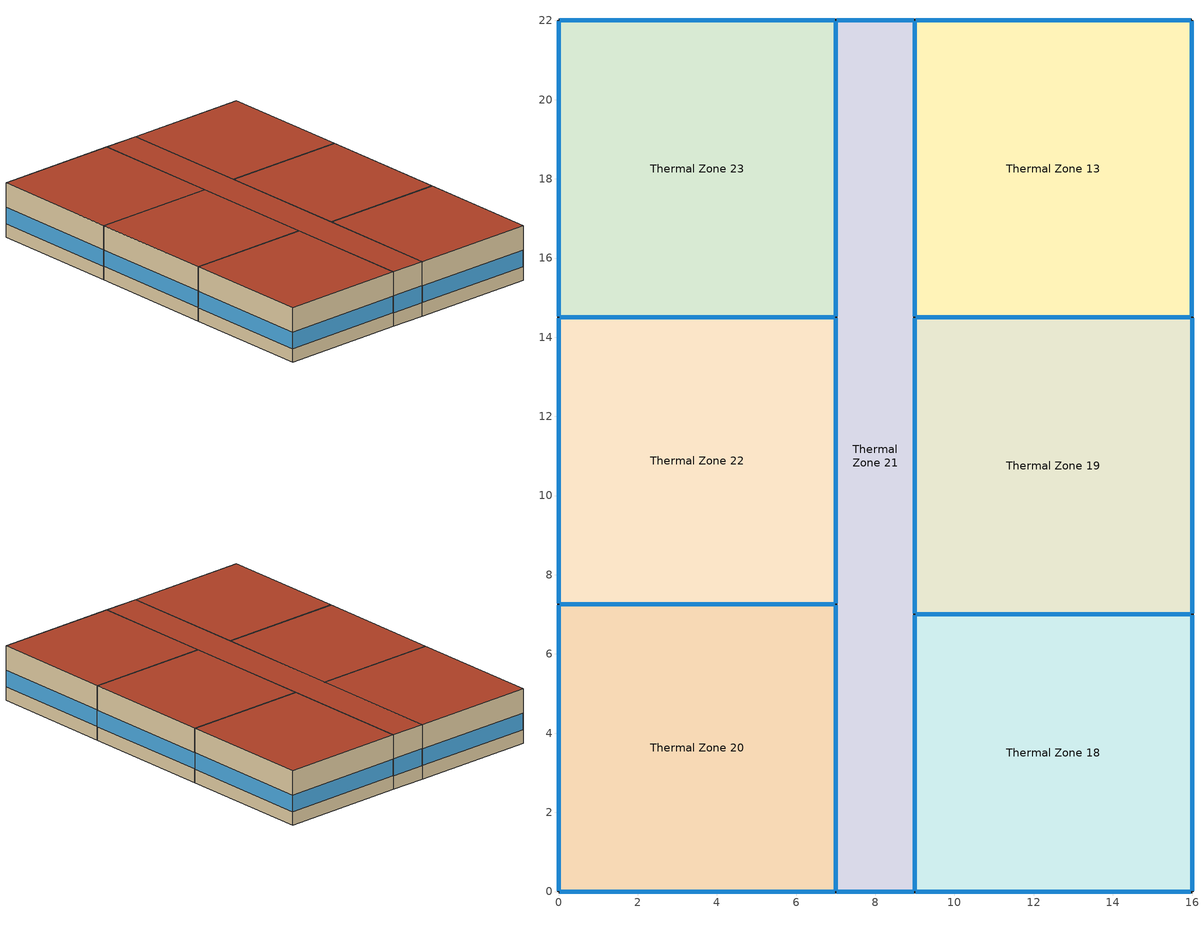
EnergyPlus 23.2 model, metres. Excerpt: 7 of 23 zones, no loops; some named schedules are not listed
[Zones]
Thermal Zone 13
 floor adiabatic (Generic Interior Floor): 16,22 16,14.5 9,14.5 9,22 z39.1
 wall outside (Surface 126 c tbd): 9,22 9,14.5 z39.1:42.14
 wall outside (Surface 127 c tbd): 16,22 9,22 z39.1:42.14
 wall outside (Surface 128 c tbd): 16,14.5 16,22 z39.1:42.14
 wall outside (Surface 129 c tbd): 9,14.5 16,14.5 z39.1:42.14
 window (Customized Fenestration: u=3.36): 9,21.97 9,14.53 / 15.97,22 9.03,22 / 16,14.53 16,21.97 / 9.03,14.5 15.97,14.5 z39.86:40.78
 roof outside (Surface 130 c tbd): 16,14.5 16,22 9,22 9,14.5 z42.14
Thermal Zone 18
 floor adiabatic (Generic Interior Floor): 16,7 16,0 9,0 9,7 z39.1
 wall outside (Surface 108 c tbd): 16,0 16,7 z39.1:42.14
 wall outside (Surface 109 c tbd): 9,0 16,0 z39.1:42.14
 wall outside (Surface 110 c tbd): 9,7 9,0 z39.1:42.14
 wall outside (Surface 111 c tbd): 16,7 9,7 z39.1:42.14
 window (Customized Fenestration: u=3.36): 16,0.03 16,6.97 / 9.03,0 15.97,0 / 9,6.97 9,0.03 / 15.97,7 9.03,7 z39.86:40.78
 roof outside (Surface 112 c tbd): 16,0 16,7 9,7 9,0 z42.14
Thermal Zone 19
 floor adiabatic (Generic Interior Floor): 16,14.5 16,7 9,7 9,14.5 z39.1
 wall outside (Surface 114 c tbd): 16,7 16,14.5 z39.1:42.14
 wall outside (Surface 115 c tbd): 9,7 16,7 z39.1:42.14
 wall outside (Surface 116 c tbd): 9,14.5 9,7 z39.1:42.14
 wall outside (Surface 117 c tbd): 16,14.5 9,14.5 z39.1:42.14
 window (Customized Fenestration: u=3.36): 16,7.03 16,14.47 / 9.03,7 15.97,7 / 9,14.47 9,7.03 / 15.97,14.5 9.03,14.5 z39.86:40.78
 roof outside (Surface 118 c tbd): 16,7 16,14.5 9,14.5 9,7 z42.14
Thermal Zone 20
 floor adiabatic (Generic Interior Floor): 7,7.25 7,0 0,0 0,7.25 z39.1
 wall outside (Surface 120 c tbd): 7,0 7,7.25 z39.1:42.14
 wall outside (Surface 121 c tbd): 0,0 7,0 z39.1:42.14
 wall outside (Surface 122 c tbd): 0,7.25 0,0 z39.1:42.14
 wall outside (Surface 123 c tbd): 7,7.25 0,7.25 z39.1:42.14
 window (Customized Fenestration: u=3.36): 7,0.03 7,7.22 / 0.03,0 6.97,0 / 0,7.22 0,0.03 / 6.97,7.25 0.03,7.25 z39.86:40.78
 roof outside (Surface 124 c tbd): 7,0 7,7.25 0,7.25 0,0 z42.14
Thermal Zone 21
 floor adiabatic (Generic Interior Floor): 9,22 9,0 7,0 7,22 z39.1
 wall outside (Surface 132 c tbd): 9,22 7,22 z39.1:42.14
 wall outside (Surface 133 c tbd): 9,14.5 9,22 z39.1:42.14
 wall outside (Surface 134 c tbd): 9,7 9,14.5 z39.1:42.14
 wall outside (Surface 135 c tbd): 9,0 9,7 z39.1:42.14
 wall outside (Surface 136 c tbd): 7,0 9,0 z39.1:42.14
 wall outside (Surface 137 c tbd): 7,7.25 7,0 z39.1:42.14
 wall outside (Surface 138 c tbd): 7,14.5 7,7.25 z39.1:42.14
 wall outside (Surface 139 c tbd): 7,22 7,14.5 z39.1:42.14
 window (Customized Fenestration: u=3.36): 8.97,22 7.03,22 / 7.03,0 8.97,0 z39.86:40.8; 9,14.53 9,21.97 / 9,7.03 9,14.47 / 9,0.03 9,6.97 / 7,7.22 7,0.03 / 7,14.47 7,7.28 / 7,21.97 7,14.53 z39.86:40.78
 roof outside (Surface 140 c tbd): 9,0 9,22 7,22 7,0 z42.14
Thermal Zone 22
 floor adiabatic (Generic Interior Floor): 7,14.5 7,7.25 0,7.25 0,14.5 z39.1
 wall outside (Surface 142 c tbd): 0,14.5 0,7.25 z39.1:42.14
 wall outside (Surface 143 c tbd): 7,14.5 0,14.5 z39.1:42.14
 wall outside (Surface 144 c tbd): 7,7.25 7,14.5 z39.1:42.14
 wall outside (Surface 145 c tbd): 0,7.25 7,7.25 z39.1:42.14
 window (Customized Fenestration: u=3.36): 0,14.47 0,7.28 / 6.97,14.5 0.03,14.5 / 7,7.28 7,14.47 / 0.03,7.25 6.97,7.25 z39.86:40.78
 roof outside (Surface 146 c tbd): 7,7.25 7,14.5 0,14.5 0,7.25 z42.14
Thermal Zone 23
 floor adiabatic (Generic Interior Floor): 7,22 7,14.5 0,14.5 0,22 z39.1
 wall outside (Surface 148 c tbd): 0,22 0,14.5 z39.1:42.14
 wall outside (Surface 149 c tbd): 7,22 0,22 z39.1:42.14
 wall outside (Surface 150 c tbd): 7,14.5 7,22 z39.1:42.14
 wall outside (Surface 151 c tbd): 0,14.5 7,14.5 z39.1:42.14
 window (Customized Fenestration: u=3.36): 0,21.97 0,14.53 / 6.97,22 0.03,22 / 7,14.53 7,21.97 / 0.03,14.5 6.97,14.5 z39.86:40.78
 roof outside (Surface 152 c tbd): 7,14.5 7,22 0,22 0,14.5 z42.14
[Building]
Building 1
[Site:Location]
Montreal Int'l: Latitude {deg}=45.47; Longitude {deg}=-73.75; Time Zone {hr}=-5; Elevation {m}=36
[SizingPeriod:DesignDay] Month=7; Day of Month=21; Day Type=SummerDesignDay; Daily Dry-Bulb Temperature Range {deltaC}=9.3; Dry-Bulb Temperature Range Modifier Type=DefaultMultipliers; Barometric Pressure {Pa}=100893; Wind Speed {m/s}=4.9; Wind Direction {deg}=220; Rain Indicator=No; Snow Indicator=No; Daylight Saving Time Indicator=No; Solar Model Indicator=ASHRAETau; ASHRAE Clear Sky Optical Depth for Beam Irradiance (taub)=0.465; ASHRAE Clear Sky Optical Depth for Diffuse Irradiance (taud)=1.966; Begin Environment Reset Mode=FullResetAtBeginEnvironment
Name | Maximum Dry-Bulb Temperature {C} | Humidity Condition Type | Wetbulb or DewPoint at Maximum Dry-Bulb {C} | Enthalpy at Maximum Dry-Bulb {J/kg}
Montreal Int'l Ann Clg .4% Condns DB=>MWB | 30 | Wetbulb | 22.1
Montreal Int'l Ann Clg .4% Condns DP=>MDB | 26 | Dewpoint | 21.6
Montreal Int'l Ann Clg .4% Condns Enth=>MDB | 28.1 | Enthalpy |  | 69300
Montreal Int'l Ann Clg .4% Condns WB=>MDB | 28.1 | Wetbulb | 23.2
[Material] Thermal Absorptance=0.9
Name | Roughness | Thickness {m} | Conductivity {W/m-K} | Density {kg/m3} | Specific Heat {J/kg-K} | Solar Absorptance | Visible Absorptance
Generic Acoustic Tile | MediumSmooth | 0.02 | 0.06 | 368 | 590 | 0.2 | 0.2
Generic Brick | MediumRough | 0.1 | 0.9 | 1920 | 790 | 0.65 | 0.65
Generic Ceiling Air Gap | Smooth | 0.1 | 0.556 | 1.28 | 1000 | 0.7 | 0.7
Generic Gypsum Board | MediumSmooth | 0.0127 | 0.16 | 800 | 1090 | 0.5 | 0.5
Generic LW Concrete | MediumRough | 0.1 | 0.53 | 1280 | 840 | 0.8 | 0.8
Generic Wall Air Gap | Smooth | 0.1 | 0.667 | 1.28 | 1000 | 0.7 | 0.7
Metal Roof Surface 2 | Smooth | 0.0008 | 45.28 | 7824 | 500 | 0.7 | 0.7
Roof Membrane 1 | VeryRough | 0.0095 | 0.16 | 1121.29 | 1460 | 0.7 | 0.7
[Material:NoMass] Roughness=Smooth; Thermal Absorptance=0.9; Solar Absorptance=0.7; Visible Absorptance=0.7
Name | Thermal Resistance {m2-K/W}
Surface 108 m tbd; Surface 109 m tbd; Surface 121 m tbd; Surface 127 m tbd; Surface 149 m tbd | 0.556399
Surface 110 m tbd; Surface 111 m tbd; Surface 115 m tbd; Surface 116 m tbd; Surface 117 m tbd; Surface 120 m tbd; Surface 123 m tbd; Surface 126 m tbd; Surface 129 m tbd; Surface 133 m tbd; Surface 134 m tbd; Surface 135 m tbd; Surface 137 m tbd; Surface 138 m tbd; Surface 139 m tbd; Surface 143 m tbd; Surface 144 m tbd; Surface 145 m tbd; Surface 150 m tbd; Surface 151 m tbd | 1.24606
Surface 112 m tbd | 1.98287
Surface 114 m tbd | 0.585953
Surface 118 m tbd; Surface 146 m tbd | 2.30019
Surface 122 m tbd | 0.557956
Surface 124 m tbd | 1.99235
Surface 128 m tbd; Surface 148 m tbd | 0.559417
Surface 130 m tbd; Surface 152 m tbd | 2.00128
Surface 132 m tbd; Surface 136 m tbd | 0.537568
Surface 140 m tbd | 2.44231
Surface 142 m tbd | 0.585305
[WindowMaterial:SimpleGlazingSystem]
Fenestration U=3.32 0.66 1: U-Factor {W/m2-K}=3.32; Solar Heat Gain Coefficient=0.66; Visible Transmittance=0.21
[Construction]
Customized Fenestration: u=3.36: Fenestration U=3.32 0.66 1
Generic Interior Floor: Generic Acoustic Tile, Generic Ceiling Air Gap, Generic LW Concrete
Surface 108 c tbd: Generic Brick, Generic LW Concrete, Surface 108 m tbd, Generic Wall Air Gap, Generic Gypsum Board
Surface 109 c tbd: Generic Brick, Generic LW Concrete, Surface 109 m tbd, Generic Wall Air Gap, Generic Gypsum Board
Surface 110 c tbd: Generic Brick, Generic LW Concrete, Surface 110 m tbd, Generic Wall Air Gap, Generic Gypsum Board
Surface 111 c tbd: Generic Brick, Generic LW Concrete, Surface 111 m tbd, Generic Wall Air Gap, Generic Gypsum Board
Surface 112 c tbd: Roof Membrane 1, Surface 112 m tbd, Metal Roof Surface 2
Surface 114 c tbd: Generic Brick, Generic LW Concrete, Surface 114 m tbd, Generic Wall Air Gap, Generic Gypsum Board
Surface 115 c tbd: Generic Brick, Generic LW Concrete, Surface 115 m tbd, Generic Wall Air Gap, Generic Gypsum Board
Surface 116 c tbd: Generic Brick, Generic LW Concrete, Surface 116 m tbd, Generic Wall Air Gap, Generic Gypsum Board
Surface 117 c tbd: Generic Brick, Generic LW Concrete, Surface 117 m tbd, Generic Wall Air Gap, Generic Gypsum Board
Surface 118 c tbd: Roof Membrane 1, Surface 118 m tbd, Metal Roof Surface 2
Surface 120 c tbd: Generic Brick, Generic LW Concrete, Surface 120 m tbd, Generic Wall Air Gap, Generic Gypsum Board
Surface 121 c tbd: Generic Brick, Generic LW Concrete, Surface 121 m tbd, Generic Wall Air Gap, Generic Gypsum Board
Surface 122 c tbd: Generic Brick, Generic LW Concrete, Surface 122 m tbd, Generic Wall Air Gap, Generic Gypsum Board
Surface 123 c tbd: Generic Brick, Generic LW Concrete, Surface 123 m tbd, Generic Wall Air Gap, Generic Gypsum Board
Surface 124 c tbd: Roof Membrane 1, Surface 124 m tbd, Metal Roof Surface 2
Surface 126 c tbd: Generic Brick, Generic LW Concrete, Surface 126 m tbd, Generic Wall Air Gap, Generic Gypsum Board
Surface 127 c tbd: Generic Brick, Generic LW Concrete, Surface 127 m tbd, Generic Wall Air Gap, Generic Gypsum Board
Surface 128 c tbd: Generic Brick, Generic LW Concrete, Surface 128 m tbd, Generic Wall Air Gap, Generic Gypsum Board
Surface 129 c tbd: Generic Brick, Generic LW Concrete, Surface 129 m tbd, Generic Wall Air Gap, Generic Gypsum Board
Surface 130 c tbd: Roof Membrane 1, Surface 130 m tbd, Metal Roof Surface 2
Surface 132 c tbd: Generic Brick, Generic LW Concrete, Surface 132 m tbd, Generic Wall Air Gap, Generic Gypsum Board
Surface 133 c tbd: Generic Brick, Generic LW Concrete, Surface 133 m tbd, Generic Wall Air Gap, Generic Gypsum Board
Surface 134 c tbd: Generic Brick, Generic LW Concrete, Surface 134 m tbd, Generic Wall Air Gap, Generic Gypsum Board
Surface 135 c tbd: Generic Brick, Generic LW Concrete, Surface 135 m tbd, Generic Wall Air Gap, Generic Gypsum Board
Surface 136 c tbd: Generic Brick, Generic LW Concrete, Surface 136 m tbd, Generic Wall Air Gap, Generic Gypsum Board
Surface 137 c tbd: Generic Brick, Generic LW Concrete, Surface 137 m tbd, Generic Wall Air Gap, Generic Gypsum Board
Surface 138 c tbd: Generic Brick, Generic LW Concrete, Surface 138 m tbd, Generic Wall Air Gap, Generic Gypsum Board
Surface 139 c tbd: Generic Brick, Generic LW Concrete, Surface 139 m tbd, Generic Wall Air Gap, Generic Gypsum Board
Surface 140 c tbd: Roof Membrane 1, Surface 140 m tbd, Metal Roof Surface 2
Surface 142 c tbd: Generic Brick, Generic LW Concrete, Surface 142 m tbd, Generic Wall Air Gap, Generic Gypsum Board
Surface 143 c tbd: Generic Brick, Generic LW Concrete, Surface 143 m tbd, Generic Wall Air Gap, Generic Gypsum Board
Surface 144 c tbd: Generic Brick, Generic LW Concrete, Surface 144 m tbd, Generic Wall Air Gap, Generic Gypsum Board
Surface 145 c tbd: Generic Brick, Generic LW Concrete, Surface 145 m tbd, Generic Wall Air Gap, Generic Gypsum Board
Surface 146 c tbd: Roof Membrane 1, Surface 146 m tbd, Metal Roof Surface 2
Surface 148 c tbd: Generic Brick, Generic LW Concrete, Surface 148 m tbd, Generic Wall Air Gap, Generic Gypsum Board
Surface 149 c tbd: Generic Brick, Generic LW Concrete, Surface 149 m tbd, Generic Wall Air Gap, Generic Gypsum Board
Surface 150 c tbd: Generic Brick, Generic LW Concrete, Surface 150 m tbd, Generic Wall Air Gap, Generic Gypsum Board
Surface 151 c tbd: Generic Brick, Generic LW Concrete, Surface 151 m tbd, Generic Wall Air Gap, Generic Gypsum Board
Surface 152 c tbd: Roof Membrane 1, Surface 152 m tbd, Metal Roof Surface 2
[Zone] Multiplier=1; Part of Total Floor Area=Yes
Thermal Zone 13; Thermal Zone 18; Thermal Zone 19; Thermal Zone 20; Thermal Zone 21; Thermal Zone 22; Thermal Zone 23
[Space]
Name | Zone | Space Type
Space 120 | Thermal Zone 13 | MURB small 1
Space 117 | Thermal Zone 18 | MURB small 1
Space 118 | Thermal Zone 19 | MURB small 1
Space 119 | Thermal Zone 20 | MURB small 1
Space 121 | Thermal Zone 21 | MURB lobby 4
Space 122 | Thermal Zone 22 | MURB small 1
Space 123 | Thermal Zone 23 | MURB small 1
[SpaceList]
MURB small 1: Space 109, Space 112, Space 103, Space 105, Space 106, Space 107, Space 108, Space 110, Space 111, Space 120, Space 113, Space 114, Space 115, Space 117, Space 118, Space 119, Space 122, Space 123
MURB lobby 4: Space 121
[ZoneInfiltration:DesignFlowRate] Design Flow Rate Calculation Method=Flow/ExteriorArea; Flow Rate per Exterior Surface Area {m3/s-m2}=0.000206641; Constant Term Coefficient=0.107472; Temperature Term Coefficient=0.0119911; Velocity Term Coefficient=0; Velocity Squared Term Coefficient=0.0134792
Name | Zone or ZoneList or Space or SpaceList | Schedule
Space 120 HVAC Off Infiltration | Space 120 | Infiltration HVAC Off Schedule
Space 120 HVAC On Infiltration | Space 120 | Infiltration HVAC On Schedule
Space 117 HVAC Off Infiltration | Space 117 | Infiltration HVAC Off Schedule
Space 117 HVAC On Infiltration | Space 117 | Infiltration HVAC On Schedule
Space 118 HVAC Off Infiltration | Space 118 | Infiltration HVAC Off Schedule
Space 118 HVAC On Infiltration | Space 118 | Infiltration HVAC On Schedule
Space 119 HVAC Off Infiltration | Space 119 | Infiltration HVAC Off Schedule
Space 119 HVAC On Infiltration | Space 119 | Infiltration HVAC On Schedule
Space 121 HVAC Off Infiltration | Space 121 | Infiltration HVAC Off Schedule
Space 121 HVAC On Infiltration | Space 121 | Infiltration HVAC On Schedule
Space 122 HVAC Off Infiltration | Space 122 | Infiltration HVAC Off Schedule
Space 122 HVAC On Infiltration | Space 122 | Infiltration HVAC On Schedule
Space 123 HVAC Off Infiltration | Space 123 | Infiltration HVAC Off Schedule
Space 123 HVAC On Infiltration | Space 123 | Infiltration HVAC On Schedule
[ZoneControl:Thermostat] Temperature Difference Between Cutout And Setpoint {deltaC}=0
Name | Zone or ZoneList | Control Type Schedule | Control 1
Thermal Zone 13 Thermostat | Thermal Zone 13 | Thermal Zone 13 Thermostat Schedule | Thermostat Setpoint Dual Setpoint 5
Thermal Zone 18 Thermostat | Thermal Zone 18 | Thermal Zone 18 Thermostat Schedule | Thermostat Setpoint Dual Setpoint 7
Thermal Zone 19 Thermostat | Thermal Zone 19 | Thermal Zone 19 Thermostat Schedule | Thermostat Setpoint Dual Setpoint 23
Thermal Zone 20 Thermostat | Thermal Zone 20 | Thermal Zone 20 Thermostat Schedule | Thermostat Setpoint Dual Setpoint 21
Thermal Zone 21 Thermostat | Thermal Zone 21 | Thermal Zone 21 Thermostat Schedule | Thermostat Setpoint Dual Setpoint 9
Thermal Zone 22 Thermostat | Thermal Zone 22 | Thermal Zone 22 Thermostat Schedule | Thermostat Setpoint Dual Setpoint 18
Thermal Zone 23 Thermostat | Thermal Zone 23 | Thermal Zone 23 Thermostat Schedule | Thermostat Setpoint Dual Setpoint 19
[ThermostatSetpoint:DualSetpoint] Heating Setpoint Temperature Schedule=NECB-G-Thermostat Setpoint-Heating; Cooling Setpoint Temperature Schedule=NECB-G-Thermostat Setpoint-Cooling 1
Thermostat Setpoint Dual Setpoint 5; Thermostat Setpoint Dual Setpoint 7; Thermostat Setpoint Dual Setpoint 23; Thermostat Setpoint Dual Setpoint 21; Thermostat Setpoint Dual Setpoint 9; Thermostat Setpoint Dual Setpoint 18; Thermostat Setpoint Dual Setpoint 19
[Zone equipment]
Thermal Zone 13: Elec Baseboard 17, PTHP 4
Thermal Zone 18: Elec Baseboard 9, PTHP 6
Thermal Zone 19: Elec Baseboard 11, PTHP 22
Thermal Zone 20: Elec Baseboard 12, PTHP 20
Thermal Zone 21: Elec Baseboard 16, PTHP 8
Thermal Zone 22: Elec Baseboard 13, PTHP 17
Thermal Zone 23: Elec Baseboard 14, PTHP 18
[Sizing:Zone] Zone Cooling Design Supply Air Temperature Input Method=SupplyAirTemperature; Zone Cooling Design Supply Air Temperature {C}=14; Zone Cooling Design Supply Air Temperature Difference {deltaC}=11.11; Zone Heating Design Supply Air Temperature Input Method=SupplyAirTemperature; Zone Heating Design Supply Air Temperature {C}=40; Zone Heating Design Supply Air Temperature Difference {deltaC}=11.11; Zone Cooling Design Supply Air Humidity Ratio {kgWater/kgDryAir}=0.0085; Zone Heating Design Supply Air Humidity Ratio {kgWater/kgDryAir}=0.008; Cooling Design Air Flow Method=DesignDay; Cooling Design Air Flow Rate {m3/s}=0; Cooling Minimum Air Flow per Zone Floor Area {m3/s-m2}=0.000762; Cooling Minimum Air Flow {m3/s}=0; Cooling Minimum Air Flow Fraction=0; Heating Design Air Flow Method=DesignDay; Heating Design Air Flow Rate {m3/s}=0; Heating Maximum Air Flow per Zone Floor Area {m3/s-m2}=0.002032; Heating Maximum Air Flow {m3/s}=0.141576; Heating Maximum Air Flow Fraction=0.3; Account for Dedicated Outdoor Air System=No; Zone Load Sizing Method=Sensible Load Only No Latent Load; Zone Latent Cooling Design Supply Air Humidity Ratio Input Method=HumidityRatioDifference; Zone Cooling Design Supply Air Humidity Ratio Difference {kgWater/kgDryAir}=0.005; Zone Latent Heating Design Supply Air Humidity Ratio Input Method=HumidityRatioDifference; Zone Humidification Design Supply Air Humidity Ratio Difference {kgWater/kgDryAir}=0.005
Name | Design Specification Outdoor Air Object
Thermal Zone 13 | Thermal Zone 13 DSOA Space List
Thermal Zone 18 | Thermal Zone 18 DSOA Space List
Thermal Zone 19 | Thermal Zone 19 DSOA Space List
Thermal Zone 20 | Thermal Zone 20 DSOA Space List
Thermal Zone 21 | Thermal Zone 21 DSOA Space List
Thermal Zone 22 | Thermal Zone 22 DSOA Space List
Thermal Zone 23 | Thermal Zone 23 DSOA Space List
[DesignSpecification:OutdoorAir]
MidriseApartment Apartment Ventilation: Outdoor Air Method=Sum; Outdoor Air Flow per Person {m3/s-person}=0.003; Outdoor Air Flow per Zone Floor Area {m3/s-m2}=0; Outdoor Air Flow per Zone {m3/s}=0; Outdoor Air Flow Air Changes per Hour {1/hr}=0
[DesignSpecification:OutdoorAir:SpaceList] Space Design Specification Outdoor Air Object Name 1=MidriseApartment Apartment Ventilation
Name | Space Name 1
Thermal Zone 13 DSOA Space List | Space 120
Thermal Zone 18 DSOA Space List | Space 117
Thermal Zone 19 DSOA Space List | Space 118
Thermal Zone 20 DSOA Space List | Space 119
Thermal Zone 21 DSOA Space List | Space 121
Thermal Zone 22 DSOA Space List | Space 122
Thermal Zone 23 DSOA Space List | Space 123
[People]
People 3: Zone or ZoneList or Space or SpaceList=MURB small 1; Number of People Schedule=MidriseApartment Apartment Occ 3; Number of People Calculation Method=People/Area; People per Floor Area {person/m2}=0.0283091; Fraction Radiant=0.3; Activity Level Schedule=MidriseApartment Activity 3
[ElectricEquipment]
Electric Equipment 3: Zone or ZoneList or Space or SpaceList=MURB small 1; Schedule=MURB Appliances and lighting; Design Level Calculation Method=Watts/Area; Watts per Zone Floor Area {W/m2}=8.15; Fraction Latent=0; Fraction Radiant=0.5; Fraction Lost=0
[Schedule:Compact]
Thermal Zone 13 Thermostat Schedule; Thermal Zone 18 Thermostat Schedule; Thermal Zone 19 Thermostat Schedule; Thermal Zone 20 Thermostat Schedule; Thermal Zone 21 Thermostat Schedule; Thermal Zone 22 Thermostat Schedule; Thermal Zone 23 Thermostat Schedule: Through: 12/31, For: AllDays, Until: 24:00, 4
[Schedule:Day:Interval]
MidriseApartment Apartment Occ Default 2; MidriseApartment Apartment Occ Summer Design Day 3; MidriseApartment Apartment Occ Winter Design Day 3: No, 07:00, 1, 08:00, 0.85, 09:00, 0.39, 16:00, 0.25, 17:00, 0.3, 18:00, 0.52, 21:00, 0.87, 24:00, 1
MidriseApartment Activity Default 2; MidriseApartment Activity Summer Design Day 3; MidriseApartment Activity Winter Design Day 3: No, 24:00, 120
MURB Weekend schedule: No, 01:00, 0.617, 02:00, 0.543, 03:00, 0.504, 04:00, 0.475, 05:00, 0.463, 06:00, 0.465, 07:00, 0.483, 08:00, 0.547, 09:00, 0.62, 10:00, 0.684, 11:00, 0.736, 12:00, 0.778, 13:00, 0.824, 14:00, 0.817, 15:00, 0.784, 16:00, 0.776, 17:00, 0.793, 18:00, 0.86, 19:00, 0.909, 20:00, 0.886, 21:00, 0.849, 22:00, 0.821, 23:00, 0.774, 24:00, 0.701
MURB Weekday; MURB Friday schedule: No, 01:00, 0.62, 02:00, 0.555, 03:00, 0.513, 04:00, 0.494, 05:00, 0.48, 06:00, 0.478, 07:00, 0.512, 08:00, 0.58, 09:00, 0.625, 10:00, 0.669, 11:00, 0.704, 12:00, 0.742, 13:00, 0.798, 14:00, 0.788, 15:00, 0.757, 16:00, 0.748, 17:00, 0.783, 18:00, 0.894, 19:00, 1, 20:00, 0.985, 21:00, 0.947, 22:00, 0.908, 23:00, 0.832, 24:00, 0.718
Medium Office Lighting All Other Days Schedule: No, 24:00, 0.05
Medium Office Lighting Summer Design Day Schedule 1: No, 06:00, 1, 24:00, 0
Medium Office Lighting Winter Design Day Schedule 1: No, 24:00, 0
[Schedule:Week:Daily]
NECB-G-Thermostat Setpoint-Heating Week Rule - Jan1-Dec31: NECB-G-Thermostat Setpoint-Heating Default 2, NECB-G-Thermostat Setpoint-Heating Default, NECB-G-Thermostat Setpoint-Heating Default, NECB-G-Thermostat Setpoint-Heating Default, NECB-G-Thermostat Setpoint-Heating Default, NECB-G-Thermostat Setpoint-Heating Default, NECB-G-Thermostat Setpoint-Heating Default 2, NECB-G-Thermostat Setpoint-Heating Default, NECB-G-Thermostat Setpoint-Heating Default, NECB-G-Thermostat Setpoint-Heating Default, NECB-G-Thermostat Setpoint-Heating Default, NECB-G-Thermostat Setpoint-Heating Default
MidriseApartment Apartment Occ 3 Week Rule - Jan1-Dec31: MidriseApartment Apartment Occ Default 2, MidriseApartment Apartment Occ Default 2, MidriseApartment Apartment Occ Default 2, MidriseApartment Apartment Occ Default 2, MidriseApartment Apartment Occ Default 2, MidriseApartment Apartment Occ Default 2, MidriseApartment Apartment Occ Default 2, MidriseApartment Apartment Occ Default 2, MidriseApartment Apartment Occ Summer Design Day 3, MidriseApartment Apartment Occ Winter Design Day 3, MidriseApartment Apartment Occ Default 2, MidriseApartment Apartment Occ Default 2
MidriseApartment Activity 3 Week Rule - Jan1-Dec31: MidriseApartment Activity Default 2, MidriseApartment Activity Default 2, MidriseApartment Activity Default 2, MidriseApartment Activity Default 2, MidriseApartment Activity Default 2, MidriseApartment Activity Default 2, MidriseApartment Activity Default 2, MidriseApartment Activity Default 2, MidriseApartment Activity Summer Design Day 3, MidriseApartment Activity Winter Design Day 3, MidriseApartment Activity Default 2, MidriseApartment Activity Default 2
MURB Appliances and lighting Week Rule - Jan1-Dec31: MURB Weekend schedule, MURB Weekday, MURB Weekday, MURB Weekday, MURB Weekday, MURB Friday schedule, MURB Weekend schedule, Medium Office Lighting All Other Days Schedule, Medium Office Lighting Summer Design Day Schedule 1, Medium Office Lighting Winter Design Day Schedule 1, Medium Office Lighting All Other Days Schedule, Medium Office Lighting All Other Days Schedule
[Schedule:Year]
NECB-G-Thermostat Setpoint-Heating: NECB-G-Thermostat Setpoint-Heating Week Rule - Jan1-Dec31, 1, 1, 12, 31
NECB-G-Thermostat Setpoint-Cooling 1: NECB-G-Thermostat Setpoint-Cooling 1 Week Rule - Jan1-Dec31, 1, 1, 12, 31
MidriseApartment Apartment Occ 3: MidriseApartment Apartment Occ 3 Week Rule - Jan1-Dec31, 1, 1, 12, 31
MidriseApartment Activity 3: MidriseApartment Activity 3 Week Rule - Jan1-Dec31, 1, 1, 12, 31
MURB Appliances and lighting: MURB Appliances and lighting Week Rule - Jan1-Dec31, 1, 1, 12, 31
[Schedule:Constant]
Name | Hourly Value
Infiltration HVAC Off Schedule | 1
Infiltration HVAC On Schedule | 0
